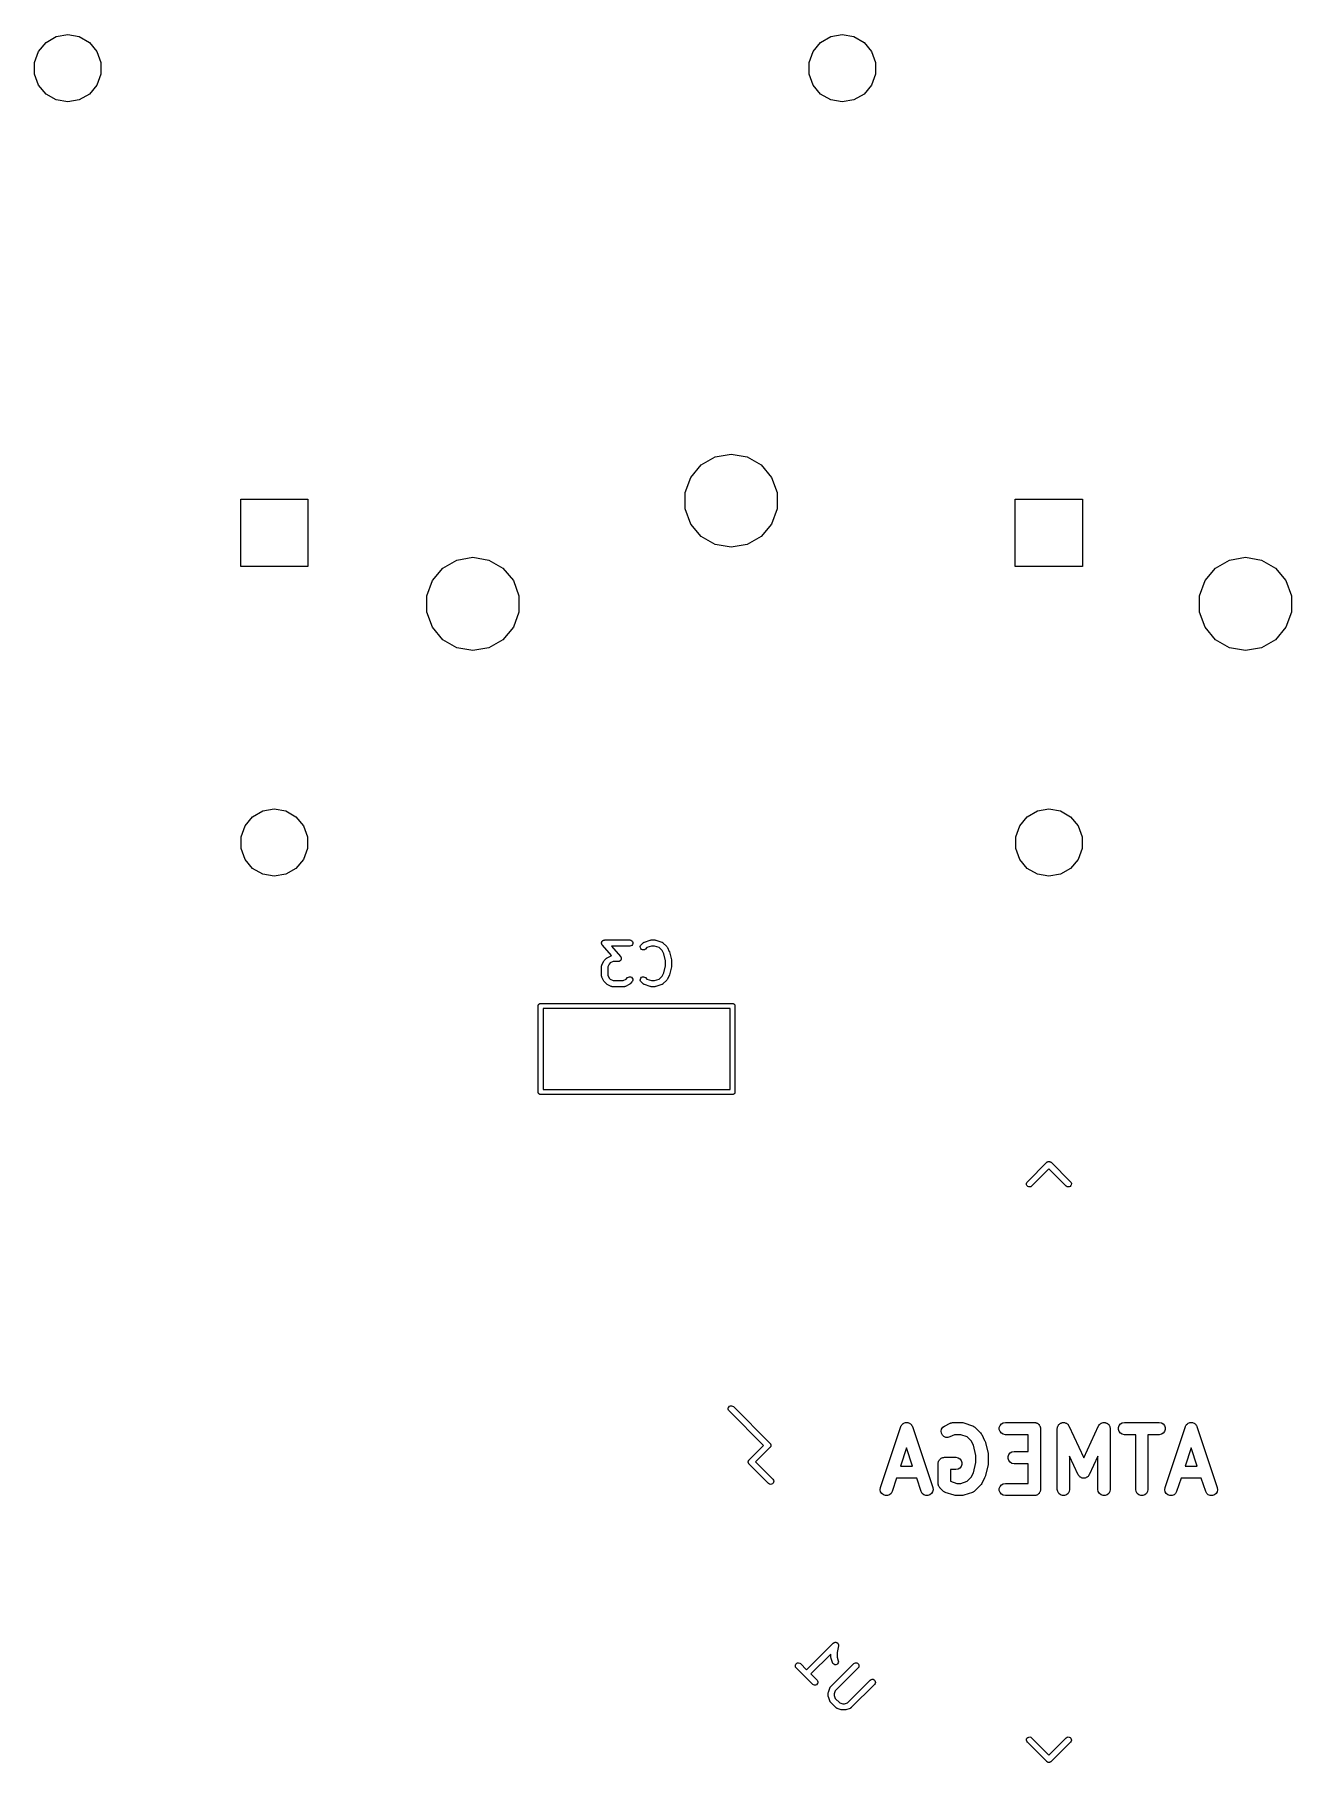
# Model space of a CAD drawing. Extents: x 48 to 327, y -250 to -138.
# Drawn here: x 119.03 to 149.94, y -245.96 to -203.45 of the extents above; entities that cross this region are included whole.
import ezdxf

# ---------------------------------------------------------------- set-up
doc = ezdxf.new("R2010")
doc.units = 0
doc.header["$MEASUREMENT"] = 0
doc.layers.add('BLACK', color=7, linetype='CONTINUOUS')

msp = doc.modelspace()

# ---------------------------------------------------------------- linework, layer by layer
at = {"layer": 'Black'}
for p, q in [((119.317, -203.645), (119.567, -203.501)), ((119.567, -203.501), (119.85, -203.451)), ((119.85, -203.451), (120.133, -203.501)), ((120.133, -203.501), (120.383, -203.645)), ((138.367, -203.645), (138.617, -203.501)), ((138.617, -203.501), (138.9, -203.451)), ((138.9, -203.451), (139.183, -203.501)), ((139.183, -203.501), (139.433, -203.645)), ((119.034, -204.136), (119.132, -203.866)), ((119.132, -203.866), (119.317, -203.645)), ((120.383, -203.645), (120.568, -203.866)), ((120.568, -203.866), (120.666, -204.136)), ((138.084, -204.136), (138.182, -203.866)), ((138.182, -203.866), (138.367, -203.645)), ((139.433, -203.645), (139.618, -203.866)), ((139.618, -203.866), (139.716, -204.136)), ((119.034, -204.424), (119.034, -204.136)), ((119.132, -204.694), (119.034, -204.424)), ((120.666, -204.424), (120.568, -204.694)), ((120.666, -204.136), (120.666, -204.424)), ((138.084, -204.424), (138.084, -204.136)), ((138.182, -204.694), (138.084, -204.424)), ((139.716, -204.424), (139.618, -204.694)), ((139.716, -204.136), (139.716, -204.424)), ((119.317, -204.915), (119.132, -204.694)), ((120.568, -204.694), (120.383, -204.915)), ((138.367, -204.915), (138.182, -204.694)), ((139.618, -204.694), (139.433, -204.915)), ((119.567, -205.059), (119.317, -204.915)), ((119.85, -205.109), (119.567, -205.059)), ((120.133, -205.059), (119.85, -205.109)), ((120.383, -204.915), (120.133, -205.059)), ((138.617, -205.059), (138.367, -204.915)), ((138.9, -205.109), (138.617, -205.059)), ((139.183, -205.059), (138.9, -205.109)), ((139.433, -204.915), (139.183, -205.059)), ((135.773, -213.842), (136.165, -213.773)), ((136.165, -213.773), (136.557, -213.842)), ((135.171, -214.346), (135.427, -214.041)), ((135.427, -214.041), (135.773, -213.842)), ((136.557, -213.842), (136.903, -214.041)), ((136.903, -214.041), (137.159, -214.346)), ((135.035, -214.721), (135.171, -214.346)), ((137.159, -214.346), (137.295, -214.721)), ((124.104, -216.535), (124.104, -214.885)), ((124.104, -214.885), (125.755, -214.885)), ((125.755, -214.885), (125.755, -216.535)), ((135.035, -215.119), (135.035, -214.721)), ((137.295, -214.721), (137.295, -215.119)), ((143.154, -216.535), (143.154, -214.885)), ((143.154, -214.885), (144.805, -214.885)), ((144.805, -214.885), (144.805, -216.535)), ((135.171, -215.494), (135.035, -215.119)), ((135.427, -215.799), (135.171, -215.494)), ((137.159, -215.494), (136.903, -215.799)), ((137.295, -215.119), (137.159, -215.494)), ((135.773, -215.998), (135.427, -215.799)), ((136.903, -215.799), (136.557, -215.998)), ((129.077, -216.581), (129.423, -216.382)), ((129.423, -216.382), (129.815, -216.313)), ((129.815, -216.313), (130.207, -216.382)), ((130.207, -216.382), (130.553, -216.581)), ((136.165, -216.067), (135.773, -215.998)), ((136.557, -215.998), (136.165, -216.067)), ((148.077, -216.581), (148.423, -216.382)), ((148.423, -216.382), (148.815, -216.313)), ((148.815, -216.313), (149.207, -216.382)), ((149.207, -216.382), (149.553, -216.581)), ((125.755, -216.535), (124.104, -216.535)), ((128.821, -216.886), (129.077, -216.581)), ((130.553, -216.581), (130.809, -216.886)), ((144.805, -216.535), (143.154, -216.535)), ((147.821, -216.886), (148.077, -216.581)), ((149.553, -216.581), (149.809, -216.886)), ((128.685, -217.261), (128.821, -216.886)), ((130.809, -216.886), (130.945, -217.261)), ((147.685, -217.261), (147.821, -216.886)), ((149.809, -216.886), (149.945, -217.261)), ((128.685, -217.659), (128.685, -217.261)), ((128.821, -218.034), (128.685, -217.659)), ((130.945, -217.659), (130.809, -218.034)), ((130.945, -217.261), (130.945, -217.659)), ((147.685, -217.659), (147.685, -217.261)), ((147.821, -218.034), (147.685, -217.659)), ((149.945, -217.659), (149.809, -218.034)), ((149.945, -217.261), (149.945, -217.659)), ((129.077, -218.339), (128.821, -218.034)), ((130.809, -218.034), (130.553, -218.339)), ((148.077, -218.339), (147.821, -218.034)), ((149.809, -218.034), (149.553, -218.339)), ((129.423, -218.538), (129.077, -218.339)), ((130.553, -218.339), (130.207, -218.538)), ((148.423, -218.538), (148.077, -218.339)), ((149.553, -218.339), (149.207, -218.538)), ((129.815, -218.607), (129.423, -218.538)), ((130.207, -218.538), (129.815, -218.607)), ((148.815, -218.607), (148.423, -218.538)), ((149.207, -218.538), (148.815, -218.607)), ((124.212, -222.916), (124.397, -222.695)), ((124.397, -222.695), (124.647, -222.551)), ((124.647, -222.551), (124.93, -222.501)), ((124.93, -222.501), (125.213, -222.551)), ((125.213, -222.551), (125.463, -222.695)), ((125.463, -222.695), (125.648, -222.916)), ((143.262, -222.916), (143.447, -222.695)), ((143.447, -222.695), (143.697, -222.551)), ((143.697, -222.551), (143.98, -222.501)), ((143.98, -222.501), (144.263, -222.551)), ((144.263, -222.551), (144.513, -222.695)), ((144.513, -222.695), (144.698, -222.916)), ((124.114, -223.186), (124.212, -222.916)), ((124.114, -223.474), (124.114, -223.186)), ((125.648, -222.916), (125.746, -223.186)), ((125.746, -223.186), (125.746, -223.474)), ((143.164, -223.186), (143.262, -222.916)), ((143.164, -223.474), (143.164, -223.186)), ((144.698, -222.916), (144.796, -223.186)), ((144.796, -223.186), (144.796, -223.474)), ((124.212, -223.744), (124.114, -223.474)), ((125.746, -223.474), (125.648, -223.744)), ((143.262, -223.744), (143.164, -223.474)), ((144.796, -223.474), (144.698, -223.744)), ((124.397, -223.965), (124.212, -223.744)), ((124.647, -224.109), (124.397, -223.965)), ((125.463, -223.965), (125.213, -224.109)), ((125.648, -223.744), (125.463, -223.965)), ((143.447, -223.965), (143.262, -223.744)), ((143.697, -224.109), (143.447, -223.965)), ((144.513, -223.965), (144.263, -224.109)), ((144.698, -223.744), (144.513, -223.965)), ((124.93, -224.159), (124.647, -224.109)), ((125.213, -224.109), (124.93, -224.159)), ((143.98, -224.159), (143.697, -224.109)), ((144.263, -224.109), (143.98, -224.159)), ((133.011, -225.742), (133.015, -225.738)), ((133.015, -225.738), (133.022, -225.736)), ((133.022, -225.736), (133.029, -225.732)), ((133.029, -225.732), (133.034, -225.731)), ((133.034, -225.731), (133.04, -225.729)), ((133.04, -225.729), (133.047, -225.729)), ((133.047, -225.729), (133.054, -225.727)), ((133.054, -225.727), (133.673, -225.727)), ((133.673, -225.727), (133.699, -225.732)), ((133.699, -225.732), (133.722, -225.745)), ((134.031, -225.779), (134.173, -225.731)), ((134.173, -225.731), (134.185, -225.729)), ((134.185, -225.729), (134.197, -225.727)), ((134.197, -225.727), (134.292, -225.727)), ((134.292, -225.727), (134.304, -225.729)), ((134.304, -225.729), (134.316, -225.731)), ((134.316, -225.731), (134.459, -225.779)), ((132.979, -225.804), (132.98, -225.797)), ((132.98, -225.81), (132.979, -225.804)), ((132.98, -225.789), (132.982, -225.784)), ((132.98, -225.797), (132.98, -225.789)), ((132.98, -225.815), (132.98, -225.81)), ((132.983, -225.822), (132.98, -225.815)), ((132.982, -225.784), (132.983, -225.778)), ((132.983, -225.778), (132.987, -225.772)), ((132.984, -225.829), (132.983, -225.822)), ((132.987, -225.834), (132.984, -225.829)), ((132.987, -225.772), (132.989, -225.765)), ((132.989, -225.84), (132.987, -225.834)), ((132.989, -225.765), (132.993, -225.76)), ((132.994, -225.845), (132.989, -225.84)), ((132.993, -225.76), (132.996, -225.755)), ((132.998, -225.852), (132.994, -225.845)), ((132.996, -225.755), (133.001, -225.751)), ((133.225, -226.112), (132.998, -225.852)), ((133.001, -225.751), (133.006, -225.745)), ((133.006, -225.745), (133.011, -225.742)), ((133.116, -226.164), (133.211, -226.116)), ((133.211, -226.116), (133.215, -226.115)), ((133.215, -226.115), (133.219, -226.113)), ((133.219, -226.113), (133.225, -226.112)), ((133.673, -225.877), (133.22, -225.877)), ((133.22, -225.877), (133.444, -226.134)), ((133.444, -226.134), (133.448, -226.14)), ((133.448, -226.14), (133.453, -226.146)), ((133.453, -226.146), (133.455, -226.151)), ((133.455, -226.151), (133.458, -226.156)), ((133.458, -226.156), (133.459, -226.163)), ((133.459, -226.163), (133.461, -226.17)), ((133.699, -225.873), (133.673, -225.877)), ((133.722, -225.86), (133.699, -225.873)), ((133.722, -225.745), (133.738, -225.765)), ((133.738, -225.84), (133.722, -225.86)), ((133.738, -225.765), (133.747, -225.789)), ((133.747, -225.815), (133.738, -225.84)), ((133.747, -225.789), (133.747, -225.815)), ((133.932, -225.891), (133.939, -225.866)), ((133.934, -225.917), (133.932, -225.891)), ((133.945, -225.941), (133.934, -225.917)), ((133.939, -225.866), (133.954, -225.845)), ((133.964, -225.959), (133.945, -225.941)), ((133.954, -225.845), (134.001, -225.797)), ((133.987, -225.97), (133.964, -225.959)), ((134.013, -225.972), (133.987, -225.97)), ((134.001, -225.797), (134.005, -225.794)), ((134.005, -225.794), (134.008, -225.791)), ((134.008, -225.791), (134.015, -225.787)), ((134.038, -225.966), (134.013, -225.972)), ((134.015, -225.787), (134.023, -225.782)), ((134.023, -225.782), (134.027, -225.781)), ((134.027, -225.781), (134.031, -225.779)), ((134.06, -225.951), (134.038, -225.966)), ((134.095, -225.916), (134.06, -225.951)), ((134.209, -225.877), (134.095, -225.916)), ((134.28, -225.877), (134.209, -225.877)), ((134.395, -225.916), (134.28, -225.877)), ((134.469, -225.99), (134.395, -225.916)), ((134.459, -225.779), (134.463, -225.781)), ((134.463, -225.781), (134.467, -225.782)), ((134.467, -225.782), (134.474, -225.787)), ((134.507, -226.067), (134.469, -225.99)), ((134.474, -225.787), (134.482, -225.791)), ((134.482, -225.791), (134.485, -225.794)), ((134.485, -225.794), (134.488, -225.797)), ((134.488, -225.797), (134.584, -225.892)), ((134.551, -226.24), (134.507, -226.067)), ((134.584, -225.892), (134.59, -225.902)), ((134.59, -225.902), (134.598, -225.912)), ((134.598, -225.912), (134.645, -226.007)), ((134.645, -226.007), (134.648, -226.015)), ((134.648, -226.015), (134.651, -226.022)), ((134.651, -226.022), (134.698, -226.213)), ((132.979, -226.374), (132.98, -226.37)), ((132.979, -226.612), (132.979, -226.374)), ((132.98, -226.365), (132.982, -226.357)), ((132.98, -226.37), (132.98, -226.365)), ((132.982, -226.357), (132.984, -226.348)), ((132.984, -226.348), (132.986, -226.344)), ((132.986, -226.344), (132.987, -226.34)), ((132.987, -226.34), (133.035, -226.245)), ((133.035, -226.245), (133.042, -226.235)), ((133.042, -226.235), (133.049, -226.226)), ((133.049, -226.226), (133.096, -226.178)), ((133.096, -226.178), (133.106, -226.171)), ((133.106, -226.171), (133.116, -226.164)), ((133.164, -226.323), (133.129, -226.392)), ((133.129, -226.392), (133.129, -226.594)), ((133.194, -226.293), (133.164, -226.323)), ((133.262, -226.258), (133.194, -226.293)), ((133.388, -226.258), (133.262, -226.258)), ((133.395, -226.257), (133.388, -226.258)), ((133.402, -226.257), (133.395, -226.257)), ((133.408, -226.255), (133.402, -226.257)), ((133.413, -226.254), (133.408, -226.255)), ((133.42, -226.25), (133.413, -226.254)), ((133.426, -226.247), (133.42, -226.25)), ((133.431, -226.244), (133.426, -226.247)), ((133.436, -226.241), (133.431, -226.244)), ((133.441, -226.235), (133.436, -226.241)), ((133.446, -226.23), (133.441, -226.235)), ((133.449, -226.225), (133.446, -226.23)), ((133.453, -226.221), (133.449, -226.225)), ((133.455, -226.214), (133.453, -226.221)), ((133.459, -226.208), (133.455, -226.214)), ((133.461, -226.196), (133.459, -226.202)), ((133.459, -226.202), (133.459, -226.208)), ((133.461, -226.17), (133.461, -226.176)), ((133.461, -226.176), (133.463, -226.182)), ((133.463, -226.182), (133.461, -226.189)), ((133.461, -226.189), (133.461, -226.196)), ((134.469, -226.615), (134.507, -226.538)), ((134.507, -226.538), (134.551, -226.365)), ((134.551, -226.365), (134.551, -226.24)), ((134.651, -226.582), (134.648, -226.59)), ((134.698, -226.392), (134.651, -226.582)), ((134.698, -226.213), (134.699, -226.222)), ((134.699, -226.383), (134.698, -226.392)), ((134.699, -226.222), (134.701, -226.231)), ((134.701, -226.374), (134.699, -226.383)), ((134.701, -226.231), (134.701, -226.374)), ((132.98, -226.616), (132.979, -226.612)), ((132.98, -226.62), (132.98, -226.616)), ((132.982, -226.629), (132.98, -226.62)), ((132.984, -226.638), (132.982, -226.629)), ((132.986, -226.641), (132.984, -226.638)), ((132.987, -226.645), (132.986, -226.641)), ((133.035, -226.741), (132.987, -226.645)), ((133.042, -226.75), (133.035, -226.741)), ((133.049, -226.76), (133.042, -226.75)), ((133.096, -226.808), (133.049, -226.76)), ((133.106, -226.815), (133.096, -226.808)), ((133.116, -226.822), (133.106, -226.815)), ((133.211, -226.869), (133.116, -226.822)), ((133.129, -226.594), (133.164, -226.663)), ((133.164, -226.663), (133.194, -226.693)), ((133.194, -226.693), (133.262, -226.727)), ((133.215, -226.871), (133.211, -226.869)), ((133.219, -226.873), (133.215, -226.871)), ((133.228, -226.874), (133.219, -226.873)), ((133.236, -226.877), (133.228, -226.874)), ((133.241, -226.877), (133.236, -226.877)), ((133.245, -226.877), (133.241, -226.877)), ((133.53, -226.877), (133.245, -226.877)), ((133.262, -226.727), (133.513, -226.727)), ((133.513, -226.727), (133.581, -226.693)), ((133.535, -226.877), (133.53, -226.877)), ((133.539, -226.877), (133.535, -226.877)), ((133.547, -226.874), (133.539, -226.877)), ((133.556, -226.873), (133.547, -226.874)), ((133.56, -226.871), (133.556, -226.873)), ((133.564, -226.869), (133.56, -226.871)), ((133.659, -226.822), (133.564, -226.869)), ((133.581, -226.693), (133.62, -226.654)), ((133.62, -226.654), (133.642, -226.639)), ((133.642, -226.639), (133.667, -226.632)), ((133.669, -226.815), (133.659, -226.822)), ((133.667, -226.632), (133.693, -226.635)), ((133.679, -226.808), (133.669, -226.815)), ((133.726, -226.76), (133.679, -226.808)), ((133.693, -226.635), (133.716, -226.646)), ((133.716, -226.646), (133.735, -226.664)), ((133.741, -226.739), (133.726, -226.76)), ((133.735, -226.664), (133.746, -226.688)), ((133.748, -226.714), (133.741, -226.739)), ((133.746, -226.688), (133.748, -226.714)), ((133.932, -226.714), (133.934, -226.688)), ((133.939, -226.739), (133.932, -226.714)), ((133.934, -226.688), (133.945, -226.664)), ((133.954, -226.76), (133.939, -226.739)), ((133.945, -226.664), (133.964, -226.646)), ((134.001, -226.808), (133.954, -226.76)), ((133.964, -226.646), (133.987, -226.635)), ((133.987, -226.635), (134.013, -226.632)), ((134.005, -226.81), (134.001, -226.808)), ((134.008, -226.814), (134.005, -226.81)), ((134.015, -226.818), (134.008, -226.814)), ((134.013, -226.632), (134.038, -226.639)), ((134.023, -226.823), (134.015, -226.818)), ((134.027, -226.824), (134.023, -226.823)), ((134.031, -226.826), (134.027, -226.824)), ((134.173, -226.874), (134.031, -226.826)), ((134.038, -226.639), (134.06, -226.654)), ((134.06, -226.654), (134.095, -226.689)), ((134.095, -226.689), (134.209, -226.727)), ((134.185, -226.875), (134.173, -226.874)), ((134.197, -226.877), (134.185, -226.875)), ((134.292, -226.877), (134.197, -226.877)), ((134.209, -226.727), (134.28, -226.727)), ((134.28, -226.727), (134.395, -226.689)), ((134.304, -226.875), (134.292, -226.877)), ((134.316, -226.874), (134.304, -226.875)), ((134.459, -226.826), (134.316, -226.874)), ((134.395, -226.689), (134.469, -226.615)), ((134.463, -226.824), (134.459, -226.826)), ((134.467, -226.823), (134.463, -226.824)), ((134.474, -226.818), (134.467, -226.823)), ((134.482, -226.814), (134.474, -226.818)), ((134.485, -226.81), (134.482, -226.814)), ((134.488, -226.808), (134.485, -226.81)), ((134.584, -226.713), (134.488, -226.808)), ((134.59, -226.703), (134.584, -226.713)), ((134.598, -226.693), (134.59, -226.703)), ((134.645, -226.598), (134.598, -226.693)), ((134.648, -226.59), (134.645, -226.598)), ((131.42, -227.35), (131.421, -227.345)), ((131.42, -229.47), (131.42, -227.35)), ((131.421, -227.34), (131.423, -227.335)), ((131.421, -227.345), (131.421, -227.34)), ((131.423, -227.335), (131.424, -227.329)), ((131.424, -227.329), (131.426, -227.325)), ((131.426, -227.325), (131.428, -227.32)), ((131.428, -227.32), (131.431, -227.316)), ((131.431, -227.316), (131.434, -227.311)), ((131.434, -227.311), (131.438, -227.308)), ((131.438, -227.308), (131.441, -227.304)), ((131.441, -227.304), (131.446, -227.301)), ((131.446, -227.301), (131.45, -227.298)), ((131.45, -227.298), (131.455, -227.296)), ((131.455, -227.296), (131.459, -227.294)), ((131.459, -227.294), (131.465, -227.293)), ((131.465, -227.293), (131.47, -227.291)), ((131.47, -227.291), (131.475, -227.291)), ((131.475, -227.291), (131.48, -227.29)), ((131.48, -227.29), (136.2, -227.29)), ((131.54, -227.41), (131.54, -229.41)), ((136.14, -227.41), (131.54, -227.41)), ((136.14, -229.41), (136.14, -227.41)), ((136.2, -227.29), (136.205, -227.291)), ((136.205, -227.291), (136.21, -227.291)), ((136.21, -227.291), (136.215, -227.293)), ((136.215, -227.293), (136.221, -227.294)), ((136.221, -227.294), (136.225, -227.296)), ((136.225, -227.296), (136.23, -227.298)), ((136.23, -227.298), (136.234, -227.301)), ((136.234, -227.301), (136.239, -227.304)), ((136.239, -227.304), (136.242, -227.308)), ((136.242, -227.308), (136.246, -227.311)), ((136.246, -227.311), (136.249, -227.316)), ((136.249, -227.316), (136.252, -227.32)), ((136.252, -227.32), (136.254, -227.325)), ((136.254, -227.325), (136.256, -227.329)), ((136.256, -227.329), (136.257, -227.335)), ((136.257, -227.335), (136.259, -227.34)), ((136.259, -227.34), (136.259, -227.345)), ((136.259, -227.345), (136.26, -227.35)), ((136.26, -227.35), (136.26, -229.47)), ((131.421, -229.475), (131.42, -229.47)), ((131.421, -229.48), (131.421, -229.475)), ((131.423, -229.485), (131.421, -229.48)), ((131.424, -229.491), (131.423, -229.485)), ((131.426, -229.495), (131.424, -229.491)), ((131.428, -229.5), (131.426, -229.495)), ((131.431, -229.504), (131.428, -229.5)), ((131.434, -229.509), (131.431, -229.504)), ((131.438, -229.512), (131.434, -229.509)), ((131.441, -229.516), (131.438, -229.512)), ((131.446, -229.519), (131.441, -229.516)), ((131.45, -229.522), (131.446, -229.519)), ((131.455, -229.524), (131.45, -229.522)), ((131.459, -229.526), (131.455, -229.524)), ((131.465, -229.527), (131.459, -229.526)), ((131.47, -229.529), (131.465, -229.527)), ((131.475, -229.529), (131.47, -229.529)), ((131.48, -229.53), (131.475, -229.529)), ((136.2, -229.53), (131.48, -229.53)), ((131.54, -229.41), (136.14, -229.41)), ((136.205, -229.529), (136.2, -229.53)), ((136.21, -229.529), (136.205, -229.529)), ((136.215, -229.527), (136.21, -229.529)), ((136.221, -229.526), (136.215, -229.527)), ((136.225, -229.524), (136.221, -229.526)), ((136.23, -229.522), (136.225, -229.524)), ((136.234, -229.519), (136.23, -229.522)), ((136.239, -229.516), (136.234, -229.519)), ((136.242, -229.512), (136.239, -229.516)), ((136.246, -229.509), (136.242, -229.512)), ((136.249, -229.504), (136.246, -229.509)), ((136.252, -229.5), (136.249, -229.504)), ((136.254, -229.495), (136.252, -229.5)), ((136.256, -229.491), (136.254, -229.495)), ((136.257, -229.485), (136.256, -229.491)), ((136.259, -229.48), (136.257, -229.485)), ((136.26, -229.47), (136.259, -229.475)), ((136.259, -229.475), (136.259, -229.48)), ((143.45, -231.676), (143.927, -231.198)), ((143.927, -231.198), (143.932, -231.195)), ((143.932, -231.195), (143.937, -231.19)), ((143.937, -231.19), (143.943, -231.187)), ((143.943, -231.187), (143.948, -231.183)), ((143.948, -231.183), (143.955, -231.182)), ((143.955, -231.182), (143.961, -231.179)), ((143.961, -231.179), (143.967, -231.178)), ((143.967, -231.178), (143.973, -231.177)), ((143.973, -231.177), (143.98, -231.177)), ((143.98, -231.177), (143.987, -231.177)), ((143.987, -231.177), (143.993, -231.178)), ((143.993, -231.178), (143.999, -231.179)), ((143.999, -231.179), (144.005, -231.182)), ((144.005, -231.182), (144.012, -231.183)), ((144.012, -231.183), (144.017, -231.187)), ((144.017, -231.187), (144.023, -231.19)), ((144.023, -231.19), (144.028, -231.195)), ((144.028, -231.195), (144.033, -231.198)), ((144.033, -231.198), (144.51, -231.676)), ((143.435, -231.697), (143.45, -231.676)), ((143.98, -231.358), (143.556, -231.782)), ((144.404, -231.782), (143.98, -231.358)), ((144.51, -231.676), (144.525, -231.697)), ((143.428, -231.722), (143.435, -231.697)), ((143.43, -231.748), (143.428, -231.722)), ((143.441, -231.772), (143.43, -231.748)), ((143.46, -231.79), (143.441, -231.772)), ((143.483, -231.801), (143.46, -231.79)), ((143.509, -231.803), (143.483, -231.801)), ((143.534, -231.797), (143.509, -231.803)), ((143.556, -231.782), (143.534, -231.797)), ((144.426, -231.797), (144.404, -231.782)), ((144.451, -231.803), (144.426, -231.797)), ((144.477, -231.801), (144.451, -231.803)), ((144.5, -231.79), (144.477, -231.801)), ((144.519, -231.772), (144.5, -231.79)), ((144.53, -231.748), (144.519, -231.772)), ((144.525, -231.697), (144.532, -231.722)), ((144.532, -231.722), (144.53, -231.748)), ((136.105, -237.219), (136.123, -237.2)), ((136.123, -237.2), (136.147, -237.189)), ((136.147, -237.189), (136.173, -237.187)), ((136.173, -237.187), (136.198, -237.194)), ((136.198, -237.194), (136.22, -237.209)), ((136.22, -237.209), (137.121, -238.11)), ((136.092, -237.268), (136.094, -237.242)), ((136.098, -237.294), (136.092, -237.268)), ((136.094, -237.242), (136.105, -237.219)), ((136.113, -237.315), (136.098, -237.294)), ((136.962, -238.163), (136.113, -237.315)), ((140.368, -237.649), (140.385, -237.635)), ((140.385, -237.635), (140.401, -237.621)), ((140.401, -237.621), (140.405, -237.619)), ((140.405, -237.619), (140.409, -237.617)), ((140.409, -237.617), (140.429, -237.61)), ((140.429, -237.61), (140.45, -237.602)), ((140.45, -237.602), (140.454, -237.602)), ((140.454, -237.602), (140.458, -237.6)), ((140.458, -237.6), (140.48, -237.601)), ((140.48, -237.601), (140.502, -237.6)), ((140.502, -237.6), (140.506, -237.602)), ((140.506, -237.602), (140.51, -237.602)), ((140.51, -237.602), (140.531, -237.61)), ((140.531, -237.61), (140.551, -237.617)), ((140.551, -237.617), (140.555, -237.619)), ((140.555, -237.619), (140.559, -237.621)), ((140.559, -237.621), (140.575, -237.635)), ((140.575, -237.635), (140.592, -237.649)), ((141.413, -237.686), (141.556, -237.614)), ((141.556, -237.614), (141.564, -237.612)), ((141.564, -237.612), (141.572, -237.608)), ((141.572, -237.608), (141.589, -237.605)), ((141.589, -237.605), (141.606, -237.6)), ((141.606, -237.6), (141.614, -237.6)), ((141.614, -237.6), (141.623, -237.599)), ((141.623, -237.599), (141.837, -237.599)), ((141.837, -237.599), (141.861, -237.603)), ((141.861, -237.603), (141.885, -237.606)), ((141.885, -237.606), (142.099, -237.678)), ((142.779, -237.674), (142.812, -237.634)), ((142.812, -237.634), (142.857, -237.608)), ((142.857, -237.608), (142.909, -237.599)), ((142.909, -237.599), (143.623, -237.599)), ((143.623, -237.599), (143.636, -237.601)), ((143.636, -237.601), (143.649, -237.601)), ((143.649, -237.601), (143.661, -237.605)), ((143.661, -237.605), (143.674, -237.608)), ((143.674, -237.608), (143.686, -237.614)), ((143.686, -237.614), (143.698, -237.619)), ((143.698, -237.619), (143.708, -237.627)), ((143.708, -237.627), (143.719, -237.634)), ((143.719, -237.634), (143.728, -237.644)), ((144.222, -237.652), (144.237, -237.64)), ((144.237, -237.64), (144.251, -237.626)), ((144.251, -237.626), (144.257, -237.623)), ((144.257, -237.623), (144.262, -237.619)), ((144.262, -237.619), (144.281, -237.612)), ((144.281, -237.612), (144.298, -237.604)), ((144.298, -237.604), (144.305, -237.603)), ((144.305, -237.603), (144.311, -237.601)), ((144.311, -237.601), (144.331, -237.601)), ((144.331, -237.601), (144.35, -237.599)), ((144.35, -237.599), (144.357, -237.601)), ((144.357, -237.601), (144.363, -237.601)), ((144.363, -237.601), (144.382, -237.608)), ((144.382, -237.608), (144.4, -237.613)), ((144.4, -237.613), (144.406, -237.616)), ((144.406, -237.616), (144.412, -237.619)), ((144.412, -237.619), (144.427, -237.631)), ((144.427, -237.631), (144.443, -237.642)), ((144.443, -237.642), (144.447, -237.648)), ((145.227, -237.648), (145.231, -237.642)), ((145.231, -237.642), (145.247, -237.631)), ((145.247, -237.631), (145.262, -237.619)), ((145.262, -237.619), (145.268, -237.616)), ((145.268, -237.616), (145.274, -237.613)), ((145.274, -237.613), (145.293, -237.608)), ((145.293, -237.608), (145.311, -237.601)), ((145.311, -237.601), (145.318, -237.601)), ((145.318, -237.601), (145.324, -237.599)), ((145.324, -237.599), (145.344, -237.601)), ((145.344, -237.601), (145.363, -237.601)), ((145.363, -237.601), (145.369, -237.603)), ((145.369, -237.603), (145.376, -237.604)), ((145.376, -237.604), (145.394, -237.612)), ((145.394, -237.612), (145.412, -237.619)), ((145.412, -237.619), (145.417, -237.623)), ((145.417, -237.623), (145.423, -237.626)), ((145.423, -237.626), (145.437, -237.64)), ((145.437, -237.64), (145.452, -237.652)), ((145.707, -237.674), (145.741, -237.634)), ((145.741, -237.634), (145.786, -237.608)), ((145.786, -237.608), (145.837, -237.599)), ((145.837, -237.599), (146.694, -237.599)), ((146.694, -237.599), (146.746, -237.608)), ((146.746, -237.608), (146.791, -237.634)), ((146.791, -237.634), (146.824, -237.674)), ((147.368, -237.649), (147.385, -237.635)), ((147.385, -237.635), (147.401, -237.621)), ((147.401, -237.621), (147.405, -237.619)), ((147.405, -237.619), (147.409, -237.617)), ((147.409, -237.617), (147.429, -237.61)), ((147.429, -237.61), (147.45, -237.602)), ((147.45, -237.602), (147.454, -237.602)), ((147.454, -237.602), (147.458, -237.6)), ((147.458, -237.6), (147.48, -237.601)), ((147.48, -237.601), (147.502, -237.6)), ((147.502, -237.6), (147.506, -237.602)), ((147.506, -237.602), (147.51, -237.602)), ((147.51, -237.602), (147.531, -237.61)), ((147.531, -237.61), (147.551, -237.617)), ((147.551, -237.617), (147.555, -237.619)), ((147.555, -237.619), (147.559, -237.621)), ((147.559, -237.621), (147.575, -237.635)), ((147.575, -237.635), (147.592, -237.649)), ((139.838, -239.201), (140.338, -237.701)), ((140.338, -237.701), (140.34, -237.697)), ((140.34, -237.693), (140.352, -237.675)), ((140.34, -237.697), (140.34, -237.693)), ((140.352, -237.675), (140.363, -237.655)), ((140.363, -237.655), (140.366, -237.653)), ((140.366, -237.653), (140.368, -237.649)), ((140.592, -237.649), (140.594, -237.653)), ((140.594, -237.653), (140.597, -237.655)), ((140.597, -237.655), (140.608, -237.675)), ((140.608, -237.675), (140.619, -237.693)), ((140.619, -237.693), (140.62, -237.697)), ((140.62, -237.697), (140.622, -237.701)), ((140.622, -237.701), (141.122, -239.201)), ((141.33, -237.811), (141.342, -237.76)), ((141.336, -237.863), (141.33, -237.811)), ((141.36, -237.909), (141.336, -237.863)), ((141.342, -237.76), (141.371, -237.717)), ((141.397, -237.945), (141.36, -237.909)), ((141.371, -237.717), (141.413, -237.686)), ((141.445, -237.966), (141.397, -237.945)), ((141.497, -237.969), (141.445, -237.966)), ((141.547, -237.954), (141.497, -237.969)), ((141.658, -237.899), (141.547, -237.954)), ((141.813, -237.899), (141.658, -237.899)), ((141.97, -237.951), (141.813, -237.899)), ((142.071, -238.052), (141.97, -237.951)), ((142.124, -238.158), (142.071, -238.052)), ((142.099, -237.678), (142.106, -237.682)), ((142.106, -237.682), (142.115, -237.684)), ((142.115, -237.684), (142.129, -237.694)), ((142.129, -237.694), (142.145, -237.703)), ((142.145, -237.703), (142.15, -237.709)), ((142.15, -237.709), (142.157, -237.714)), ((142.157, -237.714), (142.3, -237.857)), ((142.3, -237.857), (142.314, -237.876)), ((142.314, -237.876), (142.328, -237.896)), ((142.328, -237.896), (142.4, -238.039)), ((142.4, -238.039), (142.405, -238.054)), ((142.405, -238.054), (142.411, -238.069)), ((142.761, -237.723), (142.779, -237.674)), ((142.761, -237.775), (142.761, -237.723)), ((142.779, -237.824), (142.761, -237.775)), ((142.812, -237.863), (142.779, -237.824)), ((142.857, -237.89), (142.812, -237.863)), ((142.909, -237.899), (142.857, -237.89)), ((143.473, -237.899), (142.909, -237.899)), ((143.473, -238.313), (143.473, -237.899)), ((143.728, -237.644), (143.738, -237.652)), ((143.738, -237.652), (143.744, -237.664)), ((143.744, -237.664), (143.753, -237.674)), ((143.753, -237.674), (143.757, -237.686)), ((143.757, -237.686), (143.764, -237.697)), ((143.764, -237.697), (143.766, -237.71)), ((143.766, -237.71), (143.771, -237.723)), ((143.771, -237.723), (143.771, -237.736)), ((143.771, -237.736), (143.773, -237.749)), ((143.773, -237.749), (143.773, -239.249)), ((144.187, -237.749), (144.191, -237.729)), ((144.187, -239.249), (144.187, -237.749)), ((144.191, -237.729), (144.192, -237.71)), ((144.192, -237.71), (144.195, -237.704)), ((144.195, -237.704), (144.196, -237.697)), ((144.196, -237.697), (144.206, -237.68)), ((144.206, -237.68), (144.214, -237.663)), ((144.214, -237.663), (144.219, -237.658)), ((144.219, -237.658), (144.222, -237.652)), ((144.447, -237.648), (144.452, -237.652)), ((144.452, -237.652), (144.462, -237.669)), ((144.462, -237.669), (144.473, -237.685)), ((144.473, -237.685), (144.837, -238.465)), ((144.837, -238.465), (145.201, -237.685)), ((145.201, -237.685), (145.212, -237.669)), ((145.212, -237.669), (145.222, -237.652)), ((145.222, -237.652), (145.227, -237.648)), ((145.452, -237.652), (145.455, -237.658)), ((145.455, -237.658), (145.46, -237.663)), ((145.46, -237.663), (145.468, -237.68)), ((145.468, -237.68), (145.478, -237.697)), ((145.478, -237.697), (145.479, -237.704)), ((145.479, -237.704), (145.482, -237.71)), ((145.482, -237.71), (145.484, -237.729)), ((145.484, -237.729), (145.487, -237.749)), ((145.487, -237.749), (145.487, -239.249)), ((145.689, -237.723), (145.707, -237.674)), ((145.689, -237.775), (145.689, -237.723)), ((145.707, -237.824), (145.689, -237.775)), ((145.741, -237.863), (145.707, -237.824)), ((145.786, -237.89), (145.741, -237.863)), ((145.837, -237.899), (145.786, -237.89)), ((146.116, -237.899), (145.837, -237.899)), ((146.116, -239.249), (146.116, -237.899)), ((146.694, -237.899), (146.416, -237.899)), ((146.416, -237.899), (146.416, -239.249)), ((146.746, -237.89), (146.694, -237.899)), ((146.791, -237.863), (146.746, -237.89)), ((146.824, -237.824), (146.791, -237.863)), ((146.824, -237.674), (146.842, -237.723)), ((146.842, -237.775), (146.824, -237.824)), ((146.838, -239.201), (147.338, -237.701)), ((146.842, -237.723), (146.842, -237.775)), ((147.338, -237.701), (147.34, -237.697)), ((147.34, -237.693), (147.352, -237.675)), ((147.34, -237.697), (147.34, -237.693)), ((147.352, -237.675), (147.363, -237.655)), ((147.363, -237.655), (147.366, -237.653)), ((147.366, -237.653), (147.368, -237.649)), ((147.592, -237.649), (147.594, -237.653)), ((147.594, -237.653), (147.597, -237.655)), ((147.597, -237.655), (147.608, -237.675)), ((147.608, -237.675), (147.619, -237.693)), ((147.619, -237.693), (147.62, -237.697)), ((147.62, -237.697), (147.622, -237.701)), ((147.622, -237.701), (148.122, -239.201)), ((136.608, -238.517), (136.962, -238.163)), ((137.121, -238.216), (136.768, -238.57)), ((137.121, -238.11), (137.125, -238.116)), ((137.125, -238.211), (137.121, -238.216)), ((137.125, -238.116), (137.129, -238.12)), ((137.129, -238.206), (137.125, -238.211)), ((137.129, -238.12), (137.132, -238.126)), ((137.132, -238.2), (137.129, -238.206)), ((137.132, -238.126), (137.136, -238.132)), ((137.136, -238.195), (137.132, -238.2)), ((137.136, -238.132), (137.138, -238.138)), ((137.138, -238.189), (137.136, -238.195)), ((137.138, -238.138), (137.14, -238.144)), ((137.14, -238.183), (137.138, -238.189)), ((137.14, -238.144), (137.141, -238.151)), ((137.141, -238.176), (137.14, -238.183)), ((137.141, -238.151), (137.143, -238.157)), ((137.143, -238.17), (137.141, -238.176)), ((137.143, -238.157), (137.142, -238.163)), ((137.142, -238.163), (137.143, -238.17)), ((140.48, -238.223), (140.331, -238.67)), ((140.629, -238.67), (140.48, -238.223)), ((141.304, -238.501), (141.312, -238.491)), ((141.312, -238.491), (141.324, -238.484)), ((141.324, -238.484), (141.334, -238.476)), ((141.334, -238.476), (141.346, -238.471)), ((141.346, -238.471), (141.357, -238.465)), ((141.357, -238.465), (141.37, -238.462)), ((141.37, -238.462), (141.383, -238.458)), ((141.383, -238.458), (141.396, -238.458)), ((141.396, -238.458), (141.409, -238.456)), ((141.409, -238.456), (141.694, -238.456)), ((141.694, -238.456), (141.746, -238.465)), ((141.746, -238.465), (141.791, -238.491)), ((141.791, -238.491), (141.824, -238.531)), ((142.187, -238.41), (142.124, -238.158)), ((142.187, -238.587), (142.187, -238.41)), ((142.411, -238.069), (142.483, -238.355)), ((142.483, -238.355), (142.484, -238.373)), ((142.484, -238.373), (142.487, -238.391)), ((142.487, -238.391), (142.487, -238.606)), ((142.975, -238.437), (142.993, -238.388)), ((142.975, -238.489), (142.975, -238.437)), ((142.993, -238.538), (142.975, -238.489)), ((142.993, -238.388), (143.026, -238.348)), ((143.026, -238.348), (143.072, -238.322)), ((143.072, -238.322), (143.123, -238.313)), ((143.123, -238.313), (143.473, -238.313)), ((144.701, -238.883), (144.487, -238.425)), ((144.487, -238.425), (144.487, -239.249)), ((145.187, -238.425), (144.973, -238.883)), ((145.187, -239.249), (145.187, -238.425)), ((147.48, -238.223), (147.331, -238.67)), ((147.629, -238.67), (147.48, -238.223)), ((136.587, -238.563), (136.588, -238.557)), ((136.587, -238.57), (136.587, -238.563)), ((136.587, -238.577), (136.587, -238.57)), ((136.588, -238.583), (136.587, -238.577)), ((136.588, -238.557), (136.589, -238.551)), ((136.589, -238.589), (136.588, -238.583)), ((136.589, -238.551), (136.592, -238.545)), ((136.592, -238.595), (136.589, -238.589)), ((136.592, -238.545), (136.593, -238.538)), ((136.593, -238.602), (136.592, -238.595)), ((136.593, -238.538), (136.597, -238.533)), ((136.597, -238.607), (136.593, -238.602)), ((136.597, -238.533), (136.6, -238.527)), ((136.6, -238.613), (136.597, -238.607)), ((136.6, -238.527), (136.605, -238.522)), ((136.605, -238.618), (136.6, -238.613)), ((136.605, -238.522), (136.608, -238.517)), ((136.608, -238.623), (136.605, -238.618)), ((137.086, -239.1), (136.608, -238.623)), ((136.768, -238.57), (137.192, -238.994)), ((140.331, -238.67), (140.629, -238.67)), ((141.259, -238.606), (141.261, -238.593)), ((141.259, -239.106), (141.259, -238.606)), ((141.261, -238.58), (141.265, -238.567)), ((141.261, -238.593), (141.261, -238.58)), ((141.265, -238.567), (141.268, -238.554)), ((141.268, -238.554), (141.274, -238.543)), ((141.274, -238.543), (141.279, -238.531)), ((141.279, -238.531), (141.287, -238.521)), ((141.287, -238.521), (141.294, -238.509)), ((141.294, -238.509), (141.304, -238.501)), ((141.694, -238.756), (141.559, -238.756)), ((141.559, -238.756), (141.559, -239.044)), ((141.746, -238.747), (141.694, -238.756)), ((141.791, -238.721), (141.746, -238.747)), ((141.824, -238.681), (141.791, -238.721)), ((141.824, -238.531), (141.842, -238.58)), ((141.842, -238.632), (141.824, -238.681)), ((141.842, -238.58), (141.842, -238.632)), ((142.071, -238.945), (142.124, -238.839)), ((142.124, -238.839), (142.187, -238.587)), ((142.483, -238.642), (142.411, -238.928)), ((142.484, -238.624), (142.483, -238.642)), ((142.487, -238.606), (142.484, -238.624)), ((143.026, -238.578), (142.993, -238.538)), ((143.072, -238.604), (143.026, -238.578)), ((143.123, -238.613), (143.072, -238.604)), ((143.473, -238.613), (143.123, -238.613)), ((143.473, -239.099), (143.473, -238.613)), ((144.709, -238.894), (144.701, -238.883)), ((144.714, -238.906), (144.709, -238.894)), ((144.724, -238.915), (144.714, -238.906)), ((144.731, -238.926), (144.724, -238.915)), ((144.951, -238.915), (144.943, -238.926)), ((144.96, -238.906), (144.951, -238.915)), ((144.966, -238.894), (144.96, -238.906)), ((144.973, -238.883), (144.966, -238.894)), ((147.331, -238.67), (147.629, -238.67)), ((137.107, -239.115), (137.086, -239.1)), ((137.132, -239.122), (137.107, -239.115)), ((137.158, -239.12), (137.132, -239.122)), ((137.182, -239.109), (137.158, -239.12)), ((137.2, -239.09), (137.182, -239.109)), ((137.192, -238.994), (137.207, -239.016)), ((137.211, -239.067), (137.2, -239.09)), ((137.207, -239.016), (137.213, -239.041)), ((137.213, -239.041), (137.211, -239.067)), ((139.83, -239.253), (139.838, -239.201)), ((139.84, -239.304), (139.83, -239.253)), ((139.868, -239.348), (139.84, -239.304)), ((140.097, -239.342), (140.059, -239.376)), ((140.122, -239.296), (140.097, -239.342)), ((140.231, -238.97), (140.122, -239.296)), ((140.729, -238.97), (140.231, -238.97)), ((140.838, -239.296), (140.729, -238.97)), ((140.863, -239.342), (140.838, -239.296)), ((140.901, -239.376), (140.863, -239.342)), ((141.119, -239.304), (141.092, -239.348)), ((141.13, -239.253), (141.119, -239.304)), ((141.122, -239.201), (141.13, -239.253)), ((141.26, -239.112), (141.259, -239.106)), ((141.259, -239.119), (141.26, -239.112)), ((141.264, -239.138), (141.259, -239.119)), ((141.268, -239.157), (141.264, -239.138)), ((141.271, -239.163), (141.268, -239.157)), ((141.273, -239.169), (141.271, -239.163)), ((141.284, -239.185), (141.273, -239.169)), ((141.294, -239.202), (141.284, -239.185)), ((141.299, -239.206), (141.294, -239.202)), ((141.303, -239.212), (141.299, -239.206)), ((141.374, -239.283), (141.303, -239.212)), ((141.381, -239.288), (141.374, -239.283)), ((141.387, -239.295), (141.381, -239.288)), ((141.402, -239.303), (141.387, -239.295)), ((141.417, -239.313), (141.402, -239.303)), ((141.425, -239.315), (141.417, -239.313)), ((141.433, -239.319), (141.425, -239.315)), ((141.647, -239.391), (141.433, -239.319)), ((141.559, -239.044), (141.561, -239.046)), ((141.561, -239.046), (141.719, -239.099)), ((141.719, -239.099), (141.813, -239.099)), ((141.813, -239.099), (141.97, -239.046)), ((142.099, -239.319), (141.885, -239.391)), ((141.97, -239.046), (142.071, -238.945)), ((142.106, -239.315), (142.099, -239.319)), ((142.115, -239.313), (142.106, -239.315)), ((142.129, -239.303), (142.115, -239.313)), ((142.145, -239.295), (142.129, -239.303)), ((142.15, -239.288), (142.145, -239.295)), ((142.157, -239.283), (142.15, -239.288)), ((142.3, -239.14), (142.157, -239.283)), ((142.314, -239.121), (142.3, -239.14)), ((142.328, -239.101), (142.314, -239.121)), ((142.4, -238.959), (142.328, -239.101)), ((142.405, -238.943), (142.4, -238.959)), ((142.411, -238.928), (142.405, -238.943)), ((142.761, -239.223), (142.779, -239.174)), ((142.761, -239.275), (142.761, -239.223)), ((142.779, -239.324), (142.761, -239.275)), ((142.779, -239.174), (142.812, -239.134)), ((142.812, -239.363), (142.779, -239.324)), ((142.812, -239.134), (142.857, -239.108)), ((142.857, -239.108), (142.909, -239.099)), ((142.909, -239.099), (143.473, -239.099)), ((143.744, -239.334), (143.738, -239.345)), ((143.753, -239.324), (143.744, -239.334)), ((143.757, -239.311), (143.753, -239.324)), ((143.764, -239.3), (143.757, -239.311)), ((143.766, -239.287), (143.764, -239.3)), ((143.771, -239.275), (143.766, -239.287)), ((143.773, -239.249), (143.771, -239.261)), ((143.771, -239.261), (143.771, -239.275)), ((144.196, -239.3), (144.187, -239.249)), ((144.222, -239.345), (144.196, -239.3)), ((144.478, -239.3), (144.452, -239.345)), ((144.487, -239.249), (144.478, -239.3)), ((144.742, -238.934), (144.731, -238.926)), ((144.751, -238.943), (144.742, -238.934)), ((144.763, -238.948), (144.751, -238.943)), ((144.774, -238.956), (144.763, -238.948)), ((144.786, -238.959), (144.774, -238.956)), ((144.798, -238.965), (144.786, -238.959)), ((144.811, -238.966), (144.798, -238.965)), ((144.824, -238.969), (144.811, -238.966)), ((144.837, -238.968), (144.824, -238.969)), ((144.85, -238.969), (144.837, -238.968)), ((144.863, -238.966), (144.85, -238.969)), ((144.876, -238.965), (144.863, -238.966)), ((144.888, -238.959), (144.876, -238.965)), ((144.9, -238.956), (144.888, -238.959)), ((144.911, -238.948), (144.9, -238.956)), ((144.923, -238.943), (144.911, -238.948)), ((144.932, -238.934), (144.923, -238.943)), ((144.943, -238.926), (144.932, -238.934)), ((145.196, -239.3), (145.187, -239.249)), ((145.222, -239.345), (145.196, -239.3)), ((145.478, -239.3), (145.452, -239.345)), ((145.487, -239.249), (145.478, -239.3)), ((146.125, -239.3), (146.116, -239.249)), ((146.151, -239.345), (146.125, -239.3)), ((146.407, -239.3), (146.381, -239.345)), ((146.416, -239.249), (146.407, -239.3)), ((146.83, -239.253), (146.838, -239.201)), ((146.84, -239.304), (146.83, -239.253)), ((146.868, -239.348), (146.84, -239.304)), ((147.097, -239.342), (147.059, -239.376)), ((147.122, -239.296), (147.097, -239.342)), ((147.231, -238.97), (147.122, -239.296)), ((147.729, -238.97), (147.231, -238.97)), ((147.838, -239.296), (147.729, -238.97)), ((147.863, -239.342), (147.838, -239.296)), ((147.901, -239.376), (147.863, -239.342)), ((148.119, -239.304), (148.092, -239.348)), ((148.13, -239.253), (148.119, -239.304)), ((148.122, -239.201), (148.13, -239.253)), ((139.909, -239.38), (139.868, -239.348)), ((139.958, -239.397), (139.909, -239.38)), ((140.01, -239.396), (139.958, -239.397)), ((140.059, -239.376), (140.01, -239.396)), ((140.95, -239.396), (140.901, -239.376)), ((141.002, -239.397), (140.95, -239.396)), ((141.051, -239.38), (141.002, -239.397)), ((141.092, -239.348), (141.051, -239.38)), ((141.671, -239.394), (141.647, -239.391)), ((141.694, -239.399), (141.671, -239.394)), ((141.837, -239.399), (141.694, -239.399)), ((141.861, -239.394), (141.837, -239.399)), ((141.885, -239.391), (141.861, -239.394)), ((142.857, -239.39), (142.812, -239.363)), ((142.909, -239.399), (142.857, -239.39)), ((143.623, -239.399), (142.909, -239.399)), ((143.636, -239.396), (143.623, -239.399)), ((143.649, -239.396), (143.636, -239.396)), ((143.661, -239.392), (143.649, -239.396)), ((143.674, -239.39), (143.661, -239.392)), ((143.686, -239.383), (143.674, -239.39)), ((143.698, -239.378), (143.686, -239.383)), ((143.708, -239.37), (143.698, -239.378)), ((143.719, -239.363), (143.708, -239.37)), ((143.728, -239.353), (143.719, -239.363)), ((143.738, -239.345), (143.728, -239.353)), ((144.262, -239.378), (144.222, -239.345)), ((144.311, -239.396), (144.262, -239.378)), ((144.363, -239.396), (144.311, -239.396)), ((144.412, -239.378), (144.363, -239.396)), ((144.452, -239.345), (144.412, -239.378)), ((145.262, -239.378), (145.222, -239.345)), ((145.311, -239.396), (145.262, -239.378)), ((145.363, -239.396), (145.311, -239.396)), ((145.412, -239.378), (145.363, -239.396)), ((145.452, -239.345), (145.412, -239.378)), ((146.191, -239.378), (146.151, -239.345)), ((146.24, -239.396), (146.191, -239.378)), ((146.292, -239.396), (146.24, -239.396)), ((146.341, -239.378), (146.292, -239.396)), ((146.381, -239.345), (146.341, -239.378)), ((146.909, -239.38), (146.868, -239.348)), ((146.958, -239.397), (146.909, -239.38)), ((147.01, -239.396), (146.958, -239.397)), ((147.059, -239.376), (147.01, -239.396)), ((147.95, -239.396), (147.901, -239.376)), ((148.002, -239.397), (147.95, -239.396)), ((148.051, -239.38), (148.002, -239.397)), ((148.092, -239.348), (148.051, -239.38)), ((138.022, -243.681), (138.676, -243.027)), ((138.676, -243.027), (138.679, -243.025)), ((138.679, -243.025), (138.682, -243.022)), ((138.682, -243.022), (138.69, -243.017)), ((138.69, -243.017), (138.697, -243.012)), ((138.697, -243.012), (138.701, -243.011)), ((138.701, -243.011), (138.705, -243.009)), ((138.705, -243.009), (138.714, -243.008)), ((138.714, -243.008), (138.722, -243.006)), ((138.722, -243.006), (138.726, -243.006)), ((138.726, -243.006), (138.731, -243.005)), ((138.731, -243.005), (138.739, -243.007)), ((138.739, -243.007), (138.748, -243.008)), ((138.748, -243.008), (138.752, -243.01)), ((138.752, -243.01), (138.756, -243.01)), ((138.756, -243.01), (138.764, -243.015)), ((138.764, -243.015), (138.772, -243.019)), ((138.802, -243.095), (138.77, -243.256)), ((138.772, -243.019), (138.775, -243.022)), ((138.775, -243.022), (138.778, -243.024)), ((138.778, -243.024), (138.784, -243.031)), ((138.784, -243.031), (138.79, -243.037)), ((138.79, -243.037), (138.792, -243.041)), ((138.792, -243.041), (138.795, -243.044)), ((138.795, -243.044), (138.798, -243.053)), ((138.798, -243.053), (138.801, -243.061)), ((138.801, -243.061), (138.802, -243.065)), ((138.802, -243.065), (138.803, -243.069)), ((138.803, -243.091), (138.802, -243.095)), ((138.803, -243.069), (138.803, -243.078)), ((138.803, -243.078), (138.804, -243.087)), ((138.804, -243.087), (138.803, -243.091)), ((137.745, -243.592), (137.747, -243.566)), ((137.752, -243.617), (137.745, -243.592)), ((137.747, -243.566), (137.758, -243.542)), ((137.758, -243.542), (137.777, -243.524)), ((137.777, -243.524), (137.8, -243.513)), ((137.8, -243.513), (137.826, -243.511)), ((137.826, -243.511), (137.851, -243.517)), ((137.851, -243.517), (137.873, -243.532)), ((137.873, -243.532), (138.022, -243.681)), ((138.62, -243.295), (138.128, -243.787)), ((138.609, -244.105), (139.181, -243.532)), ((138.62, -243.383), (138.62, -243.295)), ((138.622, -243.395), (138.62, -243.383)), ((138.624, -243.407), (138.622, -243.395)), ((138.658, -243.508), (138.624, -243.407)), ((138.67, -243.531), (138.658, -243.508)), ((138.69, -243.548), (138.67, -243.531)), ((138.714, -243.558), (138.69, -243.548)), ((138.74, -243.559), (138.714, -243.558)), ((138.765, -243.55), (138.74, -243.559)), ((138.785, -243.534), (138.765, -243.55)), ((138.77, -243.256), (138.77, -243.371)), ((138.77, -243.371), (138.8, -243.461)), ((138.799, -243.512), (138.785, -243.534)), ((138.804, -243.486), (138.799, -243.512)), ((138.8, -243.461), (138.804, -243.486)), ((139.181, -243.532), (139.202, -243.517)), ((139.202, -243.517), (139.227, -243.511)), ((139.227, -243.511), (139.253, -243.513)), ((139.253, -243.513), (139.277, -243.524)), ((139.277, -243.524), (139.295, -243.542)), ((139.295, -243.542), (139.306, -243.566)), ((139.309, -243.592), (139.302, -243.617)), ((139.306, -243.566), (139.309, -243.592)), ((137.767, -243.638), (137.752, -243.617)), ((138.171, -244.043), (137.767, -243.638)), ((138.128, -243.787), (138.277, -243.936)), ((138.277, -243.936), (138.292, -243.958)), ((138.296, -244.009), (138.285, -244.032)), ((138.292, -243.958), (138.299, -243.983)), ((138.299, -243.983), (138.296, -244.009)), ((139.287, -243.638), (138.727, -244.198)), ((139.025, -244.496), (139.585, -243.936)), ((139.302, -243.617), (139.287, -243.638)), ((139.585, -243.936), (139.606, -243.921)), ((139.606, -243.921), (139.631, -243.915)), ((139.631, -243.915), (139.657, -243.917)), ((139.657, -243.917), (139.681, -243.928)), ((139.681, -243.928), (139.699, -243.946)), ((139.699, -243.946), (139.71, -243.97)), ((139.713, -243.996), (139.706, -244.021)), ((139.71, -243.97), (139.713, -243.996)), ((138.192, -244.057), (138.171, -244.043)), ((138.217, -244.064), (138.192, -244.057)), ((138.243, -244.062), (138.217, -244.064)), ((138.267, -244.051), (138.243, -244.062)), ((138.285, -244.032), (138.267, -244.051)), ((138.553, -244.259), (138.555, -244.247)), ((138.553, -244.326), (138.553, -244.259)), ((138.555, -244.338), (138.553, -244.326)), ((138.555, -244.247), (138.557, -244.235)), ((138.557, -244.35), (138.555, -244.338)), ((138.557, -244.235), (138.59, -244.134)), ((138.59, -244.451), (138.557, -244.35)), ((138.59, -244.134), (138.592, -244.13)), ((138.592, -244.13), (138.594, -244.126)), ((138.594, -244.126), (138.599, -244.119)), ((138.599, -244.119), (138.603, -244.111)), ((138.603, -244.111), (138.606, -244.108)), ((138.606, -244.108), (138.609, -244.105)), ((138.727, -244.198), (138.703, -244.271)), ((138.703, -244.271), (138.703, -244.314)), ((138.703, -244.314), (138.727, -244.387)), ((138.727, -244.387), (138.837, -244.496)), ((139.691, -244.043), (139.119, -244.615)), ((139.706, -244.021), (139.691, -244.043)), ((138.592, -244.455), (138.59, -244.451)), ((138.594, -244.459), (138.592, -244.455)), ((138.599, -244.466), (138.594, -244.459)), ((138.603, -244.474), (138.599, -244.466)), ((138.606, -244.477), (138.603, -244.474)), ((138.609, -244.48), (138.606, -244.477)), ((138.743, -244.615), (138.609, -244.48)), ((138.747, -244.617), (138.743, -244.615)), ((138.75, -244.621), (138.747, -244.617)), ((138.757, -244.625), (138.75, -244.621)), ((138.765, -244.63), (138.757, -244.625)), ((138.769, -244.631), (138.765, -244.63)), ((138.773, -244.633), (138.769, -244.631)), ((138.874, -244.667), (138.773, -244.633)), ((138.837, -244.496), (138.909, -244.521)), ((138.885, -244.668), (138.874, -244.667)), ((138.897, -244.671), (138.885, -244.668)), ((138.965, -244.671), (138.897, -244.671)), ((138.909, -244.521), (138.952, -244.521)), ((138.952, -244.521), (139.025, -244.496)), ((138.976, -244.668), (138.965, -244.671)), ((138.988, -244.667), (138.976, -244.668)), ((139.089, -244.633), (138.988, -244.667)), ((139.093, -244.631), (139.089, -244.633)), ((139.097, -244.63), (139.093, -244.631)), ((139.105, -244.625), (139.097, -244.63)), ((139.112, -244.621), (139.105, -244.625)), ((139.115, -244.617), (139.112, -244.621)), ((139.119, -244.615), (139.115, -244.617)), ((143.428, -245.418), (143.43, -245.392)), ((143.435, -245.443), (143.428, -245.418)), ((143.43, -245.392), (143.441, -245.368)), ((143.45, -245.464), (143.435, -245.443)), ((143.441, -245.368), (143.46, -245.35)), ((143.927, -245.942), (143.45, -245.464)), ((143.46, -245.35), (143.483, -245.339)), ((143.483, -245.339), (143.509, -245.337)), ((143.509, -245.337), (143.534, -245.343)), ((143.534, -245.343), (143.556, -245.358)), ((143.556, -245.358), (143.98, -245.782)), ((143.98, -245.782), (144.404, -245.358)), ((144.51, -245.464), (144.033, -245.942)), ((144.404, -245.358), (144.426, -245.343)), ((144.426, -245.343), (144.451, -245.337)), ((144.451, -245.337), (144.477, -245.339)), ((144.477, -245.339), (144.5, -245.35)), ((144.5, -245.35), (144.519, -245.368)), ((144.525, -245.443), (144.51, -245.464)), ((144.519, -245.368), (144.53, -245.392)), ((144.532, -245.418), (144.525, -245.443)), ((144.53, -245.392), (144.532, -245.418)), ((143.932, -245.945), (143.927, -245.942)), ((143.937, -245.95), (143.932, -245.945)), ((143.943, -245.953), (143.937, -245.95)), ((143.948, -245.957), (143.943, -245.953)), ((143.955, -245.958), (143.948, -245.957)), ((143.961, -245.961), (143.955, -245.958)), ((143.967, -245.962), (143.961, -245.961)), ((143.973, -245.963), (143.967, -245.962)), ((143.98, -245.963), (143.973, -245.963)), ((143.987, -245.963), (143.98, -245.963)), ((143.993, -245.962), (143.987, -245.963)), ((143.999, -245.961), (143.993, -245.962)), ((144.005, -245.958), (143.999, -245.961)), ((144.012, -245.957), (144.005, -245.958)), ((144.017, -245.953), (144.012, -245.957)), ((144.023, -245.95), (144.017, -245.953)), ((144.028, -245.945), (144.023, -245.95)), ((144.033, -245.942), (144.028, -245.945))]:
    msp.add_line(p, q, dxfattribs=at)

doc.saveas('drawing.dxf')
